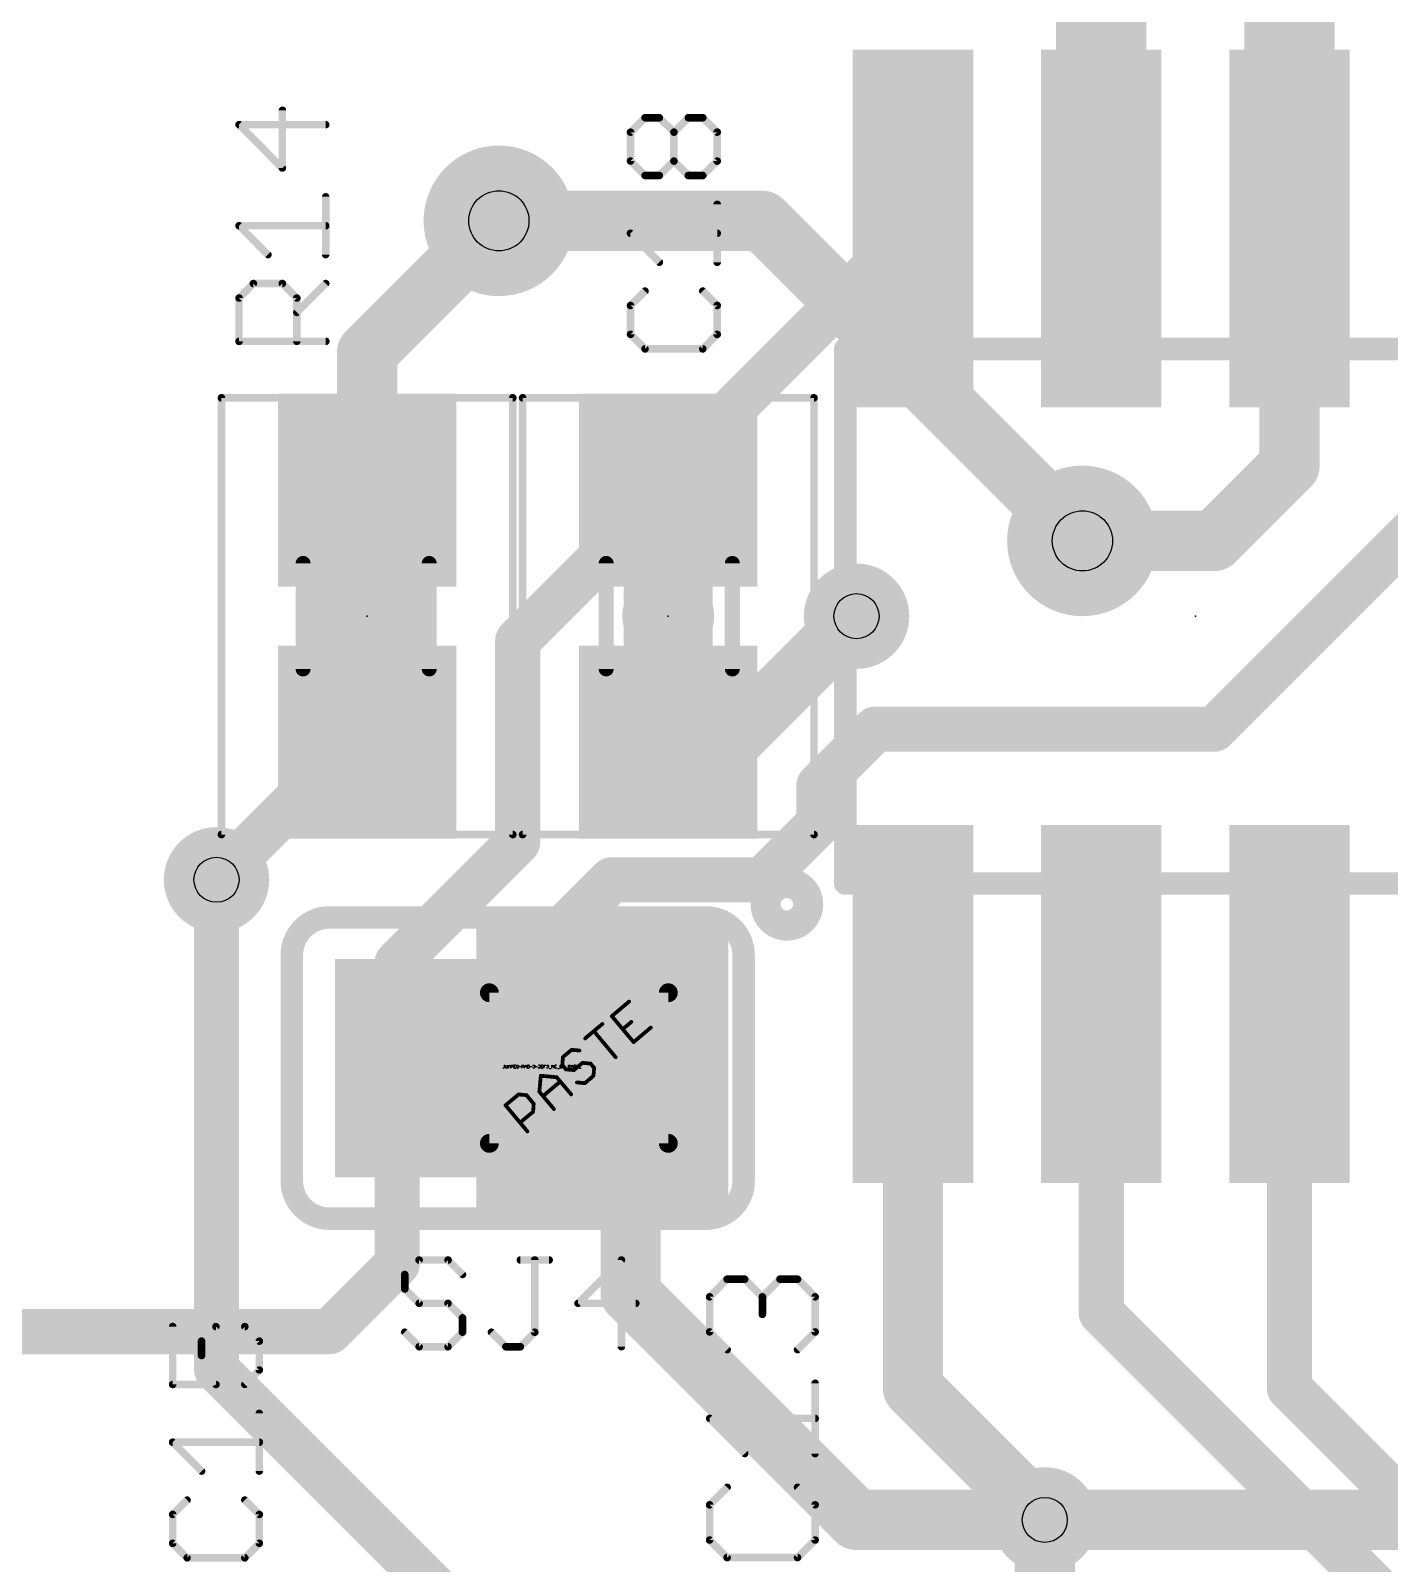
# Model space of a CAD drawing. Header units: inches. Extents: x 45 to 322, y 27 to 227.
# Drawn here: x 281.19 to 290.35, y 103.74 to 114.08 of the extents above; entities that cross this region are included whole.
import ezdxf

# ---------------------------------------------------------------- set-up
doc = ezdxf.new("R2010")
doc.units = ezdxf.units.IN
doc.header["$MEASUREMENT"] = 0
for name, color, linetype in [('1', 22, 'Continuous'), ('16', 175, 'Continuous'), ('18', 82, 'Continuous'), ('21', 253, 'Continuous'), ('23', 7, 'Continuous'), ('25', 253, 'Continuous'), ('27', 253, 'Continuous'), ('29', 253, 'Continuous'), ('30', 253, 'Continuous'), ('31', 253, 'Continuous'), ('35', 253, 'Continuous'), ('39', 22, 'Continuous'), ('44', 253, 'Continuous'), ('51', 253, 'Continuous')]:
    doc.layers.add(name, color=color, linetype=linetype)

# ---------------------------------------------------------------- blocks, each defined once
blk = doc.blocks.new('RECT')
blk.add_solid([(-0.5, -0.5), (0.5, -0.5), (-0.5, 0.5), (0.5, 0.5)])
blk = doc.blocks.new('ROUNDV')
at = {"const_width": 0.5}
blk.add_lwpolyline([(0, -0.25, 1), (0, 0.25, 1), (0, -0.25)], format="xyb", dxfattribs=at)

msp = doc.modelspace()

# ---------------------------------------------------------------- linework, layer by layer
for points in [[(284.592, 226.968), (247.092, 126.968), (284.592, 26.968)], [(284.592, 226.968), (322.092, 126.968), (284.592, 26.968)]]:
    msp.add_spline(points, degree=3)
at = {"layer": '1'}
for points, const_width in [([(288.41, 112.748), (288.41, 115.427)], 0.61), ([(289.68, 112.748), (289.68, 115.427)], 0.61), ([(283.457, 111.91), (284.346, 112.799)], 0.406), ([(289.68, 111.148), (289.68, 112.748)], 0.406), ([(285.489, 111.097), (287.14, 112.748)], 0.305), ([(283.457, 110.982), (283.457, 111.91)], 0.406), ([(289.172, 110.64), (289.68, 111.148)], 0.406), ([(285.489, 110.982), (285.489, 111.097)], 0.305), ([(290.95, 111.148), (289.172, 109.37)], 0.305), ([(284.473, 109.966), (285.489, 110.982)], 0.305), ([(288.283, 110.64), (289.172, 110.64)], 0.406), ([(285.909, 109.282), (286.759, 110.132)], 0.406), ([(284.473, 108.608), (284.473, 109.966)], 0.305), ([(286.886, 109.37), (286.505, 108.989)], 0.305), ([(289.172, 109.37), (286.886, 109.37)], 0.305), ([(283.369, 109.282), (282.441, 108.354)], 0.305), ([(283.457, 109.282), (283.369, 109.282)], 0.305), ([(285.489, 109.282), (285.909, 109.282)], 0.406), ([(286.505, 108.989), (286.505, 108.735)], 0.305), ([(286.505, 108.735), (286.124, 108.354)], 0.305), ([(283.66, 107.795), (284.473, 108.608)], 0.305), ([(285.108, 108.354), (284.473, 107.719)], 0.305), ([(286.124, 108.354), (285.108, 108.354)], 0.305), ([(283.66, 107.084), (283.66, 107.795)], 0.305), ([(284.473, 107.719), (284.473, 107.084)], 0.305), ([(287.14, 107.516), (287.14, 104.925)], 0.406), ([(288.41, 107.516), (288.41, 105.433)], 0.305), ([(289.68, 107.516), (289.68, 104.925)], 0.305), ([(283.66, 107.084), (283.66, 105.763)], 0.305), ([(285.235, 107.033), (285.286, 107.084)], 0.406), ([(285.235, 105.56), (285.235, 107.033)], 0.406), ([(283.66, 105.763), (283.203, 105.306)], 0.305), ([(286.759, 104.036), (285.235, 105.56)], 0.406), ([(288.41, 105.433), (291.077, 102.766)], 0.305), ([(283.203, 105.306), (275.876, 105.306)], 0.305), ([(287.14, 104.925), (288.029, 104.036)], 0.406), ([(289.68, 104.925), (291.585, 103.02)], 0.305), ([(288.029, 104.036), (286.759, 104.036)], 0.406), ([(288.029, 104.036), (288.029, 103.528)], 0.406)]:
    msp.add_lwpolyline(points, dxfattribs=dict(at, const_width=const_width))
for points, const_width in [([(284.418, 112.727, 1), (284.274, 112.871)], 0.203), ([(289.782, 112.748, 1), (289.578, 112.748)], 0.203), ([(287.194, 112.694, 1), (287.086, 112.802)], 0.152), ([(288.258, 112.748, 1), (288.562, 112.748)], 0.305), ([(289.528, 112.748, 1), (289.832, 112.748)], 0.305), ([(283.559, 111.91, 1), (283.355, 111.91)], 0.203), ([(283.385, 111.982, 1), (283.529, 111.838)], 0.203), ([(289.752, 111.076, 1), (289.608, 111.22)], 0.203), ([(285.565, 111.097, 1), (285.413, 111.097)], 0.152), ([(289.578, 111.148, 1), (289.782, 111.148)], 0.203), ([(285.435, 111.151, 1), (285.543, 111.043)], 0.152), ([(283.355, 110.982, 1), (283.559, 110.982)], 0.203), ([(285.413, 110.982, 1), (285.565, 110.982)], 0.152), ([(285.543, 110.928, 1), (285.435, 111.036)], 0.152), ([(288.283, 110.741, 1), (288.283, 110.538)], 0.203), ([(289.172, 110.538, 1), (289.172, 110.741)], 0.203), ([(289.1, 110.712, 1), (289.244, 110.568)], 0.203), ([(286.831, 110.06, 1), (286.687, 110.204)], 0.203), ([(284.549, 109.966, 1), (284.397, 109.966)], 0.152), ([(284.419, 110.02, 1), (284.527, 109.912)], 0.152), ([(286.886, 109.446, 1), (286.886, 109.294)], 0.152), ([(286.94, 109.316, 1), (286.832, 109.424)], 0.152), ([(289.118, 109.424, 1), (289.226, 109.316)], 0.152), ([(289.172, 109.294, 1), (289.172, 109.446)], 0.152), ([(283.369, 109.358, 1), (283.369, 109.206)], 0.152), ([(283.423, 109.228, 1), (283.315, 109.336)], 0.152), ([(283.457, 109.206, 1), (283.457, 109.358)], 0.152), ([(285.489, 109.383, 1), (285.489, 109.18)], 0.203), ([(285.837, 109.354, 1), (285.981, 109.21)], 0.203), ([(285.909, 109.18, 1), (285.909, 109.383)], 0.203), ([(286.581, 108.989, 1), (286.429, 108.989)], 0.152), ([(286.451, 109.043, 1), (286.559, 108.935)], 0.152), ([(286.559, 108.681, 1), (286.451, 108.789)], 0.152), ([(286.429, 108.735, 1), (286.581, 108.735)], 0.152), ([(284.397, 108.608, 1), (284.549, 108.608)], 0.152), ([(284.527, 108.554, 1), (284.419, 108.662)], 0.152), ([(282.387, 108.408, 1), (282.495, 108.3)], 0.152), ([(285.108, 108.43, 1), (285.108, 108.278)], 0.152), ([(285.162, 108.3, 1), (285.054, 108.408)], 0.152), ([(286.07, 108.408, 1), (286.178, 108.3)], 0.152), ([(286.124, 108.278, 1), (286.124, 108.43)], 0.152), ([(283.736, 107.795, 1), (283.584, 107.795)], 0.152), ([(283.606, 107.849, 1), (283.714, 107.741)], 0.152), ([(284.549, 107.719, 1), (284.397, 107.719)], 0.152), ([(284.419, 107.773, 1), (284.527, 107.665)], 0.152), ([(287.242, 107.516, 1), (287.038, 107.516)], 0.203), ([(288.486, 107.516, 1), (288.334, 107.516)], 0.152), ([(289.756, 107.516, 1), (289.604, 107.516)], 0.152), ([(283.736, 107.084, 1), (283.584, 107.084)], 0.152), ([(285.337, 107.033, 1), (285.133, 107.033)], 0.203), ([(285.358, 107.012, 1), (285.214, 107.156)], 0.203), ([(283.584, 107.084, 1), (283.736, 107.084)], 0.152), ([(284.397, 107.084, 1), (284.549, 107.084)], 0.152), ([(285.163, 107.105, 1), (285.307, 106.961)], 0.203), ([(283.714, 105.709, 1), (283.606, 105.817)], 0.152), ([(283.584, 105.763, 1), (283.736, 105.763)], 0.152), ([(285.307, 105.632, 1), (285.163, 105.488)], 0.203), ([(285.133, 105.56, 1), (285.337, 105.56)], 0.203), ([(288.464, 105.487, 1), (288.356, 105.379)], 0.152), ([(283.203, 105.23, 1), (283.203, 105.382)], 0.152), ([(288.334, 105.433, 1), (288.486, 105.433)], 0.152), ([(283.149, 105.36, 1), (283.257, 105.252)], 0.152), ([(287.212, 104.997, 1), (287.068, 104.853)], 0.203), ([(289.734, 104.979, 1), (289.626, 104.871)], 0.152), ([(287.038, 104.925, 1), (287.242, 104.925)], 0.203), ([(289.604, 104.925, 1), (289.756, 104.925)], 0.152), ([(286.759, 104.137, 1), (286.759, 103.934)], 0.203), ([(288.131, 104.036, 1), (287.927, 104.036)], 0.203), ([(288.029, 103.934, 1), (288.029, 104.137)], 0.203), ([(286.687, 103.964, 1), (286.831, 104.108)], 0.203), ([(287.957, 103.964, 1), (288.101, 104.108)], 0.203)]:
    msp.add_lwpolyline(points, format="xyb", dxfattribs=dict(at, const_width=const_width))
at = {"layer": '16'}
for points, const_width in [([(284.346, 112.799), (286.124, 112.799)], 0.406), ([(286.124, 112.799), (288.283, 110.64)], 0.406), ([(282.441, 108.354), (282.441, 105.052)], 0.305), ([(282.441, 105.052), (288.283, 99.21)], 0.305), ([(290.823, 104.036), (288.029, 104.036)], 0.406)]:
    msp.add_lwpolyline(points, dxfattribs=dict(at, const_width=const_width))
for points, const_width in [([(284.346, 112.9, 1), (284.346, 112.697)], 0.203), ([(286.196, 112.871, 1), (286.052, 112.727)], 0.203), ([(286.124, 112.697, 1), (286.124, 112.9)], 0.203), ([(288.211, 110.568, 1), (288.355, 110.712)], 0.203), ([(282.517, 108.354, 1), (282.365, 108.354)], 0.152), ([(282.495, 105.106, 1), (282.387, 104.998)], 0.152), ([(282.365, 105.052, 1), (282.517, 105.052)], 0.152), ([(288.029, 104.137, 1), (288.029, 103.934)], 0.203)]:
    msp.add_lwpolyline(points, format="xyb", dxfattribs=dict(at, const_width=const_width))
at = {"layer": '21'}
for points, const_width in [([(286.683, 111.935), (286.683, 108.329)], 0.152), ([(285.519, 110.132), (285.458, 110.132)], 0.559), ([(283.203, 108.1), (285.743, 108.1)], 0.152), ([(282.949, 106.322), (282.949, 107.846)], 0.152), ([(285.997, 106.322), (285.997, 107.846)], 0.152), ([(285.743, 106.068), (283.203, 106.068)], 0.152)]:
    msp.add_lwpolyline(points, dxfattribs=dict(at, const_width=const_width))
for points, const_width in [([(286.721, 111.935, 1), (286.645, 111.935)], 0.0762), ([(285.458, 110.272, 1), (285.458, 109.992)], 0.279), ([(285.519, 109.992, 1), (285.519, 110.272)], 0.279), ([(286.289, 108.045, 1), (286.289, 108.332, 1), (286.289, 108.045)], 0.203), ([(286.645, 108.329, 1), (286.721, 108.329)], 0.0762), ([(283.203, 108.1, 0.4142), (282.949, 107.846)], 0.152), ([(283.203, 108.138, 1), (283.203, 108.062)], 0.0762), ([(283.203, 108.062, 1), (283.203, 108.138)], 0.0762), ([(285.997, 107.846, 0.4142), (285.743, 108.1)], 0.152), ([(285.743, 108.138, 1), (285.743, 108.062)], 0.0762), ([(285.743, 108.062, 1), (285.743, 108.138)], 0.0762), ([(282.987, 107.846, 1), (282.911, 107.846)], 0.0762), ([(282.911, 107.846, 1), (282.987, 107.846)], 0.0762), ([(286.035, 107.846, 1), (285.959, 107.846)], 0.0762), ([(285.959, 107.846, 1), (286.035, 107.846)], 0.0762), ([(282.949, 106.322, 0.4142), (283.203, 106.068)], 0.152), ([(282.987, 106.322, 1), (282.911, 106.322)], 0.0762), ([(285.743, 106.068, 0.4142), (285.997, 106.322)], 0.152), ([(286.035, 106.322, 1), (285.959, 106.322)], 0.0762), ([(282.911, 106.322, 1), (282.987, 106.322)], 0.0762), ([(285.959, 106.322, 1), (286.035, 106.322)], 0.0762), ([(283.203, 106.106, 1), (283.203, 106.03)], 0.0762), ([(283.203, 106.03, 1), (283.203, 106.106)], 0.0762), ([(285.743, 106.106, 1), (285.743, 106.03)], 0.0762), ([(285.743, 106.03, 1), (285.743, 106.106)], 0.0762)]:
    msp.add_lwpolyline(points, format="xyb", dxfattribs=dict(at, const_width=const_width))
at = {"layer": '23'}
for p in [(283.457, 110.132), (285.489, 110.132), (289.045, 110.132), (284.473, 107.084)]:
    msp.add_point(p, dxfattribs=at)
at = {"layer": '25', "const_width": 0.0508}
for points in [[(282.885, 113.155), (282.885, 113.545)], [(283.178, 113.448), (282.593, 113.448)], [(282.593, 113.448), (282.885, 113.155)], [(285.234, 113.397), (285.332, 113.494)], [(285.234, 113.202), (285.234, 113.397)], [(285.332, 113.494), (285.429, 113.494)], [(285.429, 113.494), (285.527, 113.397)], [(285.527, 113.397), (285.624, 113.494)], [(285.527, 113.202), (285.527, 113.397)], [(285.624, 113.494), (285.722, 113.494)], [(285.722, 113.494), (285.819, 113.397)], [(285.819, 113.397), (285.819, 113.202)], [(285.332, 113.105), (285.234, 113.202)], [(285.527, 113.202), (285.429, 113.105)], [(285.624, 113.105), (285.527, 113.202)], [(285.819, 113.202), (285.722, 113.105)], [(285.429, 113.105), (285.332, 113.105)], [(285.722, 113.105), (285.624, 113.105)], [(283.178, 112.571), (283.178, 112.961)], [(285.819, 112.52), (285.819, 112.91)], [(282.788, 112.571), (282.593, 112.766)], [(282.593, 112.766), (283.178, 112.766)], [(285.429, 112.52), (285.234, 112.715)], [(285.234, 112.715), (285.819, 112.715)], [(282.593, 112.278), (282.69, 112.376)], [(282.69, 112.376), (282.885, 112.376)], [(282.885, 112.376), (282.983, 112.278)], [(282.983, 112.181), (283.178, 112.376)], [(282.593, 111.986), (282.593, 112.278)], [(282.983, 112.278), (282.983, 111.986)], [(285.332, 112.325), (285.234, 112.228)], [(285.819, 112.228), (285.722, 112.325)], [(285.234, 112.228), (285.234, 112.033)], [(285.819, 112.033), (285.819, 112.228)], [(283.178, 111.986), (282.593, 111.986)], [(285.234, 112.033), (285.332, 111.935)], [(285.722, 111.935), (285.819, 112.033)], [(285.332, 111.935), (285.722, 111.935)], [(283.808, 105.789), (283.711, 105.691)], [(284.003, 105.789), (283.808, 105.789)], [(284.101, 105.691), (284.003, 105.789)], [(284.491, 105.789), (284.685, 105.789)], [(284.588, 105.302), (284.588, 105.789)], [(285.173, 105.789), (284.88, 105.497)], [(285.173, 105.204), (285.173, 105.789)], [(283.711, 105.691), (283.711, 105.594)], [(285.768, 105.541), (285.886, 105.66)], [(285.886, 105.66), (286.005, 105.66)], [(286.005, 105.66), (286.124, 105.541)], [(286.124, 105.541), (286.242, 105.66)], [(286.242, 105.66), (286.361, 105.66)], [(286.361, 105.66), (286.48, 105.541)], [(283.711, 105.594), (283.808, 105.497)], [(285.768, 105.304), (285.768, 105.541)], [(286.124, 105.541), (286.124, 105.422)], [(286.48, 105.541), (286.48, 105.304)], [(283.808, 105.497), (284.003, 105.497)], [(284.003, 105.497), (284.101, 105.399)], [(284.88, 105.497), (285.27, 105.497)], [(282.145, 105.34), (282.145, 104.95)], [(282.34, 105.242), (282.437, 105.34)], [(282.437, 105.34), (282.632, 105.34)], [(282.632, 105.34), (282.73, 105.242)], [(284.101, 105.399), (284.101, 105.302)], [(282.34, 105.145), (282.34, 105.242)], [(282.73, 105.242), (282.73, 105.047)], [(283.808, 105.204), (283.711, 105.302)], [(284.101, 105.302), (284.003, 105.204)], [(284.296, 105.302), (284.393, 105.204)], [(284.491, 105.204), (284.588, 105.302)], [(285.886, 105.185), (285.768, 105.304)], [(286.48, 105.304), (286.361, 105.185)], [(282.437, 104.95), (282.34, 105.145)], [(284.003, 105.204), (283.808, 105.204)], [(284.393, 105.204), (284.491, 105.204)], [(282.73, 105.047), (282.632, 104.95)], [(282.145, 104.95), (282.437, 104.95)], [(286.48, 104.483), (286.48, 104.958)], [(282.73, 104.365), (282.73, 104.755)], [(286.005, 104.483), (285.768, 104.721)], [(285.768, 104.721), (286.48, 104.721)], [(282.34, 104.365), (282.145, 104.56)], [(282.145, 104.56), (282.73, 104.56)], [(285.886, 104.256), (285.768, 104.138)], [(286.48, 104.138), (286.361, 104.256)], [(282.243, 104.17), (282.145, 104.073)], [(282.73, 104.073), (282.632, 104.17)], [(285.768, 104.138), (285.768, 103.9)], [(286.48, 103.9), (286.48, 104.138)], [(282.145, 104.073), (282.145, 103.878)], [(282.73, 103.878), (282.73, 104.073)], [(285.768, 103.9), (285.886, 103.782)], [(286.361, 103.782), (286.48, 103.9)], [(282.145, 103.878), (282.243, 103.78)], [(282.243, 103.78), (282.632, 103.78)], [(282.632, 103.78), (282.73, 103.878)], [(285.886, 103.782), (286.361, 103.782)]]:
    msp.add_lwpolyline(points, dxfattribs=at)
at = {"layer": '25', "const_width": 0.0254}
for points in [[(282.898, 113.545, 1), (282.873, 113.545)], [(282.593, 113.46, 1), (282.593, 113.435)], [(282.602, 113.457, 1), (282.584, 113.439)], [(283.178, 113.435, 1), (283.178, 113.46)], [(285.247, 113.397, 1), (285.222, 113.397)], [(285.225, 113.406, 1), (285.243, 113.388)], [(285.332, 113.507, 1), (285.332, 113.482)], [(285.341, 113.485, 1), (285.323, 113.503)], [(285.438, 113.503, 1), (285.42, 113.485)], [(285.429, 113.482, 1), (285.429, 113.507)], [(285.54, 113.397, 1), (285.514, 113.397)], [(285.518, 113.406, 1), (285.536, 113.388)], [(285.518, 113.388, 1), (285.536, 113.406)], [(285.624, 113.507, 1), (285.624, 113.482)], [(285.633, 113.485, 1), (285.615, 113.503)], [(285.731, 113.503, 1), (285.713, 113.485)], [(285.722, 113.482, 1), (285.722, 113.507)], [(285.832, 113.397, 1), (285.806, 113.397)], [(285.81, 113.388, 1), (285.828, 113.406)], [(285.243, 113.211, 1), (285.225, 113.193)], [(285.222, 113.202, 1), (285.247, 113.202)], [(285.536, 113.211, 1), (285.518, 113.193)], [(285.514, 113.202, 1), (285.54, 113.202)], [(285.536, 113.193, 1), (285.518, 113.211)], [(285.806, 113.202, 1), (285.832, 113.202)], [(285.828, 113.193, 1), (285.81, 113.211)], [(282.873, 113.155, 1), (282.898, 113.155)], [(282.876, 113.146, 1), (282.894, 113.164)], [(285.332, 113.117, 1), (285.332, 113.092)], [(285.323, 113.096, 1), (285.341, 113.114)], [(285.42, 113.114, 1), (285.438, 113.096)], [(285.429, 113.092, 1), (285.429, 113.117)], [(285.624, 113.117, 1), (285.624, 113.092)], [(285.615, 113.096, 1), (285.633, 113.114)], [(285.713, 113.114, 1), (285.731, 113.096)], [(285.722, 113.092, 1), (285.722, 113.117)], [(283.19, 112.961, 1), (283.165, 112.961)], [(285.832, 112.91, 1), (285.806, 112.91)], [(282.602, 112.775, 1), (282.584, 112.757)], [(282.593, 112.778, 1), (282.593, 112.753)], [(283.178, 112.753, 1), (283.178, 112.778)], [(285.243, 112.724, 1), (285.225, 112.706)], [(285.234, 112.728, 1), (285.234, 112.702)], [(285.819, 112.702, 1), (285.819, 112.728)], [(282.779, 112.562, 1), (282.797, 112.58)], [(283.165, 112.571, 1), (283.19, 112.571)], [(285.42, 112.511, 1), (285.438, 112.529)], [(285.806, 112.52, 1), (285.832, 112.52)], [(282.69, 112.389, 1), (282.69, 112.363)], [(282.699, 112.367, 1), (282.681, 112.385)], [(282.894, 112.385, 1), (282.876, 112.367)], [(282.885, 112.363, 1), (282.885, 112.389)], [(283.187, 112.367, 1), (283.169, 112.385)], [(282.606, 112.278, 1), (282.58, 112.278)], [(282.584, 112.287, 1), (282.602, 112.269)], [(282.995, 112.278, 1), (282.97, 112.278)], [(282.974, 112.269, 1), (282.992, 112.287)], [(285.341, 112.316, 1), (285.323, 112.334)], [(285.731, 112.334, 1), (285.713, 112.316)], [(282.974, 112.19, 1), (282.992, 112.172)], [(285.247, 112.228, 1), (285.222, 112.228)], [(285.225, 112.237, 1), (285.243, 112.219)], [(285.832, 112.228, 1), (285.806, 112.228)], [(285.81, 112.219, 1), (285.828, 112.237)], [(282.593, 111.999, 1), (282.593, 111.973)], [(282.58, 111.986, 1), (282.606, 111.986)], [(282.97, 111.986, 1), (282.995, 111.986)], [(283.178, 111.973, 1), (283.178, 111.999)], [(285.243, 112.042, 1), (285.225, 112.024)], [(285.222, 112.033, 1), (285.247, 112.033)], [(285.806, 112.033, 1), (285.832, 112.033)], [(285.828, 112.024, 1), (285.81, 112.042)], [(285.332, 111.948, 1), (285.332, 111.923)], [(285.323, 111.926, 1), (285.341, 111.944)], [(285.713, 111.944, 1), (285.731, 111.926)], [(285.722, 111.923, 1), (285.722, 111.948)], [(283.808, 105.802, 1), (283.808, 105.776)], [(283.817, 105.78, 1), (283.799, 105.798)], [(284.012, 105.798, 1), (283.994, 105.78)], [(284.003, 105.776, 1), (284.003, 105.802)], [(284.491, 105.802, 1), (284.491, 105.776)], [(284.601, 105.789, 1), (284.575, 105.789)], [(284.685, 105.776, 1), (284.685, 105.802)], [(285.185, 105.789, 1), (285.16, 105.789)], [(285.182, 105.78, 1), (285.164, 105.798)], [(283.724, 105.691, 1), (283.698, 105.691)], [(283.702, 105.7, 1), (283.72, 105.683)], [(284.092, 105.683, 1), (284.11, 105.7)], [(285.886, 105.672, 1), (285.886, 105.647)], [(285.895, 105.651, 1), (285.877, 105.669)], [(286.014, 105.669, 1), (285.996, 105.651)], [(286.005, 105.647, 1), (286.005, 105.672)], [(286.242, 105.672, 1), (286.242, 105.647)], [(286.251, 105.651, 1), (286.233, 105.669)], [(286.37, 105.669, 1), (286.352, 105.651)], [(286.361, 105.647, 1), (286.361, 105.672)], [(283.72, 105.603, 1), (283.702, 105.585)], [(283.698, 105.594, 1), (283.724, 105.594)], [(285.78, 105.541, 1), (285.755, 105.541)], [(285.759, 105.55, 1), (285.777, 105.532)], [(286.136, 105.541, 1), (286.111, 105.541)], [(286.115, 105.55, 1), (286.133, 105.532)], [(286.115, 105.532, 1), (286.133, 105.55)], [(286.492, 105.541, 1), (286.467, 105.541)], [(286.471, 105.532, 1), (286.489, 105.55)], [(283.808, 105.509, 1), (283.808, 105.484)], [(283.799, 105.488, 1), (283.817, 105.506)], [(284.012, 105.506, 1), (283.994, 105.488)], [(284.003, 105.484, 1), (284.003, 105.509)], [(284.88, 105.509, 1), (284.88, 105.484)], [(284.871, 105.506, 1), (284.889, 105.488)], [(285.27, 105.484, 1), (285.27, 105.509)], [(282.158, 105.34, 1), (282.132, 105.34)], [(282.437, 105.352, 1), (282.437, 105.327)], [(282.446, 105.331, 1), (282.428, 105.349)], [(282.641, 105.349, 1), (282.623, 105.331)], [(282.632, 105.327, 1), (282.632, 105.352)], [(284.113, 105.399, 1), (284.088, 105.399)], [(284.092, 105.39, 1), (284.11, 105.408)], [(286.111, 105.422, 1), (286.136, 105.422)], [(282.353, 105.242, 1), (282.327, 105.242)], [(282.331, 105.251, 1), (282.349, 105.233)], [(282.742, 105.242, 1), (282.717, 105.242)], [(282.721, 105.233, 1), (282.739, 105.251)], [(283.72, 105.311, 1), (283.702, 105.293)], [(284.088, 105.302, 1), (284.113, 105.302)], [(284.11, 105.293, 1), (284.092, 105.311)], [(284.305, 105.311, 1), (284.287, 105.293)], [(284.575, 105.302, 1), (284.601, 105.302)], [(284.597, 105.293, 1), (284.579, 105.311)], [(285.777, 105.313, 1), (285.759, 105.295)], [(285.755, 105.304, 1), (285.78, 105.304)], [(286.467, 105.304, 1), (286.492, 105.304)], [(286.489, 105.295, 1), (286.471, 105.313)], [(282.351, 105.15, 1), (282.329, 105.139)], [(282.327, 105.145, 1), (282.353, 105.145)], [(283.808, 105.217, 1), (283.808, 105.192)], [(283.799, 105.195, 1), (283.817, 105.213)], [(283.994, 105.213, 1), (284.012, 105.195)], [(284.003, 105.192, 1), (284.003, 105.217)], [(284.393, 105.217, 1), (284.393, 105.192)], [(284.384, 105.195, 1), (284.402, 105.213)], [(284.482, 105.213, 1), (284.5, 105.195)], [(284.491, 105.192, 1), (284.491, 105.217)], [(285.16, 105.204, 1), (285.185, 105.204)], [(285.877, 105.176, 1), (285.895, 105.194)], [(286.352, 105.194, 1), (286.37, 105.176)], [(282.717, 105.047, 1), (282.742, 105.047)], [(282.739, 105.038, 1), (282.721, 105.056)], [(282.145, 104.962, 1), (282.145, 104.937)], [(282.132, 104.95, 1), (282.158, 104.95)], [(282.426, 104.944, 1), (282.449, 104.955)], [(282.437, 104.937, 1), (282.437, 104.962)], [(282.623, 104.959, 1), (282.641, 104.941)], [(286.492, 104.958, 1), (286.467, 104.958)], [(282.742, 104.755, 1), (282.717, 104.755)], [(285.777, 104.73, 1), (285.759, 104.712)], [(285.768, 104.733, 1), (285.768, 104.708)], [(286.48, 104.708, 1), (286.48, 104.733)], [(282.154, 104.569, 1), (282.136, 104.551)], [(282.145, 104.573, 1), (282.145, 104.547)], [(282.73, 104.547, 1), (282.73, 104.573)], [(285.996, 104.475, 1), (286.014, 104.492)], [(286.467, 104.483, 1), (286.492, 104.483)], [(282.331, 104.356, 1), (282.349, 104.374)], [(282.717, 104.365, 1), (282.742, 104.365)], [(285.895, 104.247, 1), (285.877, 104.265)], [(286.37, 104.265, 1), (286.352, 104.247)], [(282.251, 104.161, 1), (282.234, 104.179)], [(282.641, 104.179, 1), (282.623, 104.161)], [(285.78, 104.138, 1), (285.755, 104.138)], [(285.759, 104.147, 1), (285.777, 104.129)], [(286.492, 104.138, 1), (286.467, 104.138)], [(286.471, 104.129, 1), (286.489, 104.147)], [(282.158, 104.073, 1), (282.132, 104.073)], [(282.136, 104.082, 1), (282.154, 104.064)], [(282.742, 104.073, 1), (282.717, 104.073)], [(282.721, 104.064, 1), (282.739, 104.082)], [(285.777, 103.909, 1), (285.759, 103.892)], [(285.755, 103.9, 1), (285.78, 103.9)], [(286.467, 103.9, 1), (286.492, 103.9)], [(286.489, 103.892, 1), (286.471, 103.909)], [(282.154, 103.887, 1), (282.136, 103.869)], [(282.132, 103.878, 1), (282.158, 103.878)], [(282.243, 103.793, 1), (282.243, 103.768)], [(282.632, 103.768, 1), (282.632, 103.793)], [(282.717, 103.878, 1), (282.742, 103.878)], [(282.739, 103.869, 1), (282.721, 103.887)], [(285.886, 103.795, 1), (285.886, 103.769)], [(285.877, 103.773, 1), (285.895, 103.791)], [(286.352, 103.791, 1), (286.37, 103.773)], [(286.361, 103.769, 1), (286.361, 103.795)], [(282.234, 103.771, 1), (282.251, 103.789)], [(282.623, 103.789, 1), (282.641, 103.771)]]:
    msp.add_lwpolyline(points, format="xyb", dxfattribs=at)
at = {"layer": '27'}
for p, q in [((284.373, 107.087), (284.376, 107.084)), ((284.376, 107.084), (284.38, 107.084)), ((284.38, 107.104), (284.386, 107.104)), ((284.38, 107.084), (284.383, 107.087)), ((284.383, 107.087), (284.383, 107.104)), ((284.391, 107.104), (284.391, 107.087)), ((284.391, 107.087), (284.395, 107.084)), ((284.395, 107.084), (284.401, 107.084)), ((284.401, 107.084), (284.405, 107.087)), ((284.405, 107.087), (284.405, 107.104)), ((284.41, 107.084), (284.41, 107.104)), ((284.41, 107.104), (284.416, 107.097)), ((284.416, 107.097), (284.423, 107.104)), ((284.423, 107.104), (284.423, 107.084)), ((284.428, 107.084), (284.428, 107.104)), ((284.428, 107.104), (284.438, 107.104)), ((284.438, 107.091), (284.428, 107.091)), ((284.438, 107.104), (284.441, 107.101)), ((284.441, 107.094), (284.438, 107.091)), ((284.441, 107.101), (284.441, 107.094)), ((284.46, 107.104), (284.447, 107.104)), ((284.447, 107.104), (284.447, 107.084)), ((284.447, 107.094), (284.453, 107.094)), ((284.447, 107.084), (284.46, 107.084)), ((284.465, 107.084), (284.465, 107.104)), ((284.465, 107.104), (284.475, 107.104)), ((284.475, 107.091), (284.465, 107.091)), ((284.472, 107.091), (284.478, 107.084)), ((284.475, 107.104), (284.478, 107.101)), ((284.478, 107.094), (284.475, 107.091)), ((284.478, 107.101), (284.478, 107.094)), ((284.483, 107.094), (284.497, 107.094)), ((284.502, 107.084), (284.502, 107.104)), ((284.502, 107.104), (284.512, 107.104)), ((284.512, 107.091), (284.502, 107.091)), ((284.512, 107.104), (284.515, 107.101)), ((284.515, 107.094), (284.512, 107.091)), ((284.515, 107.101), (284.515, 107.094)), ((284.52, 107.097), (284.527, 107.104)), ((284.52, 107.084), (284.52, 107.097)), ((284.52, 107.094), (284.534, 107.094)), ((284.527, 107.104), (284.534, 107.097)), ((284.534, 107.097), (284.534, 107.084)), ((284.539, 107.104), (284.539, 107.084)), ((284.549, 107.104), (284.539, 107.104)), ((284.539, 107.084), (284.549, 107.084)), ((284.552, 107.101), (284.549, 107.104)), ((284.549, 107.084), (284.552, 107.087)), ((284.552, 107.087), (284.552, 107.101)), ((284.557, 107.094), (284.57, 107.094)), ((284.575, 107.101), (284.579, 107.104)), ((284.579, 107.084), (284.575, 107.087)), ((284.579, 107.104), (284.585, 107.104)), ((284.585, 107.084), (284.579, 107.084)), ((284.585, 107.094), (284.582, 107.094)), ((284.585, 107.104), (284.589, 107.101)), ((284.589, 107.097), (284.585, 107.094)), ((284.585, 107.094), (284.589, 107.091)), ((284.589, 107.087), (284.585, 107.084)), ((284.589, 107.101), (284.589, 107.097)), ((284.589, 107.091), (284.589, 107.087)), ((284.594, 107.094), (284.607, 107.094)), ((284.616, 107.104), (284.612, 107.101)), ((284.612, 107.084), (284.626, 107.097)), ((284.626, 107.084), (284.612, 107.084)), ((284.622, 107.104), (284.616, 107.104)), ((284.626, 107.101), (284.622, 107.104)), ((284.626, 107.097), (284.626, 107.101)), ((284.634, 107.104), (284.631, 107.101)), ((284.631, 107.101), (284.631, 107.087)), ((284.631, 107.087), (284.634, 107.084)), ((284.641, 107.104), (284.634, 107.104)), ((284.634, 107.084), (284.641, 107.084)), ((284.644, 107.101), (284.641, 107.104)), ((284.641, 107.084), (284.644, 107.087)), ((284.644, 107.087), (284.644, 107.101)), ((284.649, 107.084), (284.649, 107.104)), ((284.649, 107.104), (284.662, 107.104)), ((284.649, 107.094), (284.656, 107.094)), ((284.667, 107.101), (284.671, 107.104)), ((284.671, 107.084), (284.667, 107.087)), ((284.671, 107.104), (284.678, 107.104)), ((284.678, 107.084), (284.671, 107.084)), ((284.678, 107.094), (284.674, 107.094)), ((284.678, 107.104), (284.681, 107.101)), ((284.681, 107.097), (284.678, 107.094)), ((284.678, 107.094), (284.681, 107.091)), ((284.681, 107.087), (284.678, 107.084)), ((284.681, 107.101), (284.681, 107.097)), ((284.681, 107.091), (284.681, 107.087)), ((284.686, 107.081), (284.699, 107.081)), ((284.704, 107.084), (284.704, 107.104)), ((284.704, 107.104), (284.718, 107.084)), ((284.718, 107.084), (284.718, 107.104)), ((284.726, 107.104), (284.723, 107.101)), ((284.723, 107.101), (284.723, 107.087)), ((284.723, 107.087), (284.726, 107.084)), ((284.733, 107.104), (284.726, 107.104)), ((284.726, 107.084), (284.733, 107.084)), ((284.736, 107.101), (284.733, 107.104)), ((284.733, 107.084), (284.736, 107.087)), ((284.741, 107.081), (284.755, 107.081)), ((284.76, 107.084), (284.76, 107.104)), ((284.76, 107.104), (284.77, 107.104)), ((284.76, 107.094), (284.77, 107.094)), ((284.77, 107.084), (284.76, 107.084)), ((284.77, 107.104), (284.773, 107.101)), ((284.773, 107.097), (284.77, 107.094)), ((284.77, 107.094), (284.773, 107.091)), ((284.773, 107.087), (284.77, 107.084)), ((284.773, 107.101), (284.773, 107.097)), ((284.773, 107.091), (284.773, 107.087)), ((284.778, 107.104), (284.778, 107.101)), ((284.778, 107.101), (284.785, 107.094)), ((284.785, 107.094), (284.791, 107.101)), ((284.785, 107.094), (284.785, 107.084)), ((284.791, 107.101), (284.791, 107.104)), ((284.796, 107.081), (284.81, 107.081)), ((284.815, 107.084), (284.815, 107.104)), ((284.815, 107.104), (284.825, 107.104)), ((284.825, 107.091), (284.815, 107.091)), ((284.825, 107.104), (284.828, 107.101)), ((284.828, 107.094), (284.825, 107.091)), ((284.828, 107.101), (284.828, 107.094)), ((284.833, 107.097), (284.84, 107.104)), ((284.833, 107.084), (284.833, 107.097)), ((284.833, 107.094), (284.847, 107.094)), ((284.84, 107.104), (284.847, 107.097)), ((284.847, 107.097), (284.847, 107.084)), ((284.855, 107.104), (284.852, 107.101)), ((284.852, 107.101), (284.852, 107.097)), ((284.852, 107.097), (284.855, 107.094)), ((284.855, 107.084), (284.852, 107.087)), ((284.862, 107.104), (284.855, 107.104)), ((284.855, 107.094), (284.862, 107.094)), ((284.862, 107.084), (284.855, 107.084)), ((284.865, 107.101), (284.862, 107.104)), ((284.862, 107.094), (284.865, 107.091)), ((284.865, 107.087), (284.862, 107.084)), ((284.865, 107.091), (284.865, 107.087)), ((284.87, 107.104), (284.883, 107.104)), ((284.877, 107.084), (284.877, 107.104)), ((284.902, 107.104), (284.888, 107.104)), ((284.888, 107.104), (284.888, 107.084)), ((284.888, 107.094), (284.895, 107.094)), ((284.888, 107.084), (284.902, 107.084))]:
    msp.add_line(p, q, dxfattribs=at)
at = {"layer": '39', "const_width": 0.0508}
for points in [[(282.474, 108.659), (282.474, 111.605)], [(282.474, 111.605), (284.44, 111.605)], [(284.44, 111.605), (284.44, 108.659)], [(284.506, 108.659), (284.506, 111.605)], [(284.506, 111.605), (286.472, 111.605)], [(286.472, 111.605), (286.472, 108.659)], [(284.44, 108.659), (282.474, 108.659)], [(286.472, 108.659), (284.506, 108.659)]]:
    msp.add_lwpolyline(points, dxfattribs=at)
at = {"layer": '39', "const_width": 0.0254}
for points in [[(282.487, 111.605, 1), (282.461, 111.605)], [(282.474, 111.618, 1), (282.474, 111.592)], [(284.453, 111.605, 1), (284.427, 111.605)], [(284.44, 111.592, 1), (284.44, 111.618)], [(284.519, 111.605, 1), (284.493, 111.605)], [(284.506, 111.618, 1), (284.506, 111.592)], [(286.485, 111.605, 1), (286.459, 111.605)], [(286.472, 111.592, 1), (286.472, 111.618)], [(282.474, 108.672, 1), (282.474, 108.646)], [(282.461, 108.659, 1), (282.487, 108.659)], [(284.427, 108.659, 1), (284.453, 108.659)], [(284.44, 108.646, 1), (284.44, 108.672)], [(284.506, 108.672, 1), (284.506, 108.646)], [(284.493, 108.659, 1), (284.519, 108.659)], [(286.459, 108.659, 1), (286.485, 108.659)], [(286.472, 108.646, 1), (286.472, 108.672)]]:
    msp.add_lwpolyline(points, format="xyb", dxfattribs=at)
at = {"layer": '44'}
for centre, radius in [((284.346, 112.799), 0.203), ((288.283, 110.64), 0.203), ((286.759, 110.132), 0.152), ((282.441, 108.354), 0.152), ((288.029, 104.036), 0.152)]:
    msp.add_circle(centre, radius, dxfattribs=at)
at = {"layer": '51'}
for points, const_width in [([(291.407, 111.935), (286.683, 111.935)], 0.152), ([(283.025, 109.776), (283.025, 110.488)], 0.102), ([(283.876, 109.776), (283.876, 110.488)], 0.102), ([(285.07, 110.488), (285.07, 109.776)], 0.102), ([(285.921, 110.488), (285.921, 109.776)], 0.102), ([(286.683, 108.329), (291.407, 108.329)], 0.152), ([(285.489, 107.592), (284.282, 107.592)], 0.127), ([(284.282, 107.592), (284.282, 106.576)], 0.127), ([(285.489, 106.576), (285.489, 107.592)], 0.127), ([(285.224, 107.532), (285.108, 107.434)], 0.0254), ([(285.108, 107.434), (285.255, 107.259)], 0.0254), ([(284.928, 107.284), (285.045, 107.382)], 0.0254), ([(285.134, 107.157), (284.987, 107.333)], 0.0254), ([(285.181, 107.346), (285.24, 107.395)], 0.0254), ([(285.255, 107.259), (285.371, 107.357)], 0.0254), ([(284.837, 107.207), (284.778, 107.158)], 0.0254), ([(284.891, 107.202), (284.837, 107.207)], 0.0254), ([(284.778, 107.158), (284.774, 107.104)], 0.0254), ([(284.774, 107.104), (284.798, 107.075)], 0.0254), ([(284.852, 107.07), (284.91, 107.119)], 0.0254), ([(284.91, 107.119), (284.964, 107.114)], 0.0254), ([(284.964, 107.114), (284.989, 107.085)], 0.0254), ([(284.619, 106.924), (284.629, 107.032)], 0.0254), ([(284.629, 107.032), (284.736, 107.022)], 0.0254), ([(284.736, 107.022), (284.834, 106.906)], 0.0254), ([(284.798, 107.075), (284.852, 107.07)], 0.0254), ([(284.984, 107.031), (284.926, 106.982)], 0.0254), ([(284.989, 107.085), (284.984, 107.031)], 0.0254), ([(284.391, 106.833), (284.479, 106.906)], 0.0254), ([(284.479, 106.906), (284.532, 106.901)], 0.0254), ([(284.532, 106.901), (284.581, 106.843)], 0.0254), ([(284.717, 106.808), (284.619, 106.924)], 0.0254), ([(284.644, 106.895), (284.76, 106.993)], 0.0254), ([(284.926, 106.982), (284.872, 106.987)], 0.0254), ([(284.538, 106.657), (284.391, 106.833)], 0.0254), ([(284.577, 106.789), (284.489, 106.716)], 0.0254), ([(284.581, 106.843), (284.577, 106.789)], 0.0254), ([(284.282, 106.576), (285.489, 106.576)], 0.127)]:
    msp.add_lwpolyline(points, dxfattribs=dict(at, const_width=const_width))
for points, const_width in [([(286.683, 111.973, 1), (286.683, 111.897)], 0.0762), ([(283.05, 110.488, 1), (283, 110.488)], 0.0508), ([(283.901, 110.488, 1), (283.851, 110.488)], 0.0508), ([(285.095, 110.488, 1), (285.045, 110.488)], 0.0508), ([(285.946, 110.488, 1), (285.896, 110.488)], 0.0508), ([(283, 109.776, 1), (283.05, 109.776)], 0.0508), ([(283.851, 109.776, 1), (283.901, 109.776)], 0.0508), ([(285.045, 109.776, 1), (285.095, 109.776)], 0.0508), ([(285.896, 109.776, 1), (285.946, 109.776)], 0.0508), ([(286.683, 108.367, 1), (286.683, 108.291)], 0.0762), ([(284.282, 107.624, 1), (284.282, 107.56)], 0.0635), ([(284.314, 107.592, 1), (284.251, 107.592)], 0.0635), ([(285.521, 107.592, 1), (285.457, 107.592)], 0.0635), ([(285.489, 107.56, 1), (285.489, 107.624)], 0.0635), ([(285.229, 107.527, 1), (285.22, 107.537)], 0.0127), ([(285.112, 107.438, 1), (285.103, 107.43)], 0.0127), ([(285.103, 107.439, 1), (285.112, 107.429)], 0.0127), ([(284.992, 107.337, 1), (284.982, 107.328)], 0.0127), ([(285.049, 107.377, 1), (285.041, 107.386)], 0.0127), ([(285.177, 107.351, 1), (285.185, 107.341)], 0.0127), ([(285.244, 107.39, 1), (285.235, 107.4)], 0.0127), ([(285.376, 107.352, 1), (285.367, 107.361)], 0.0127), ([(284.837, 107.213, 1), (284.836, 107.2)], 0.0127), ([(284.841, 107.202, 1), (284.833, 107.212)], 0.0127), ([(284.89, 107.196, 1), (284.891, 107.208)], 0.0127), ([(284.924, 107.288, 1), (284.933, 107.279)], 0.0127), ([(285.251, 107.263, 1), (285.259, 107.254)], 0.0127), ([(285.25, 107.254, 1), (285.26, 107.263)], 0.0127), ([(284.779, 107.108, 1), (284.769, 107.1)], 0.0127), ([(284.767, 107.105, 1), (284.78, 107.103)], 0.0127), ([(284.785, 107.157, 1), (284.772, 107.158)], 0.0127), ([(284.774, 107.163, 1), (284.783, 107.153)], 0.0127), ([(284.911, 107.125, 1), (284.91, 107.113)], 0.0127), ([(284.915, 107.114, 1), (284.906, 107.124)], 0.0127), ([(284.969, 107.118, 1), (284.959, 107.11)], 0.0127), ([(284.964, 107.108, 1), (284.965, 107.121)], 0.0127), ([(285.129, 107.153, 1), (285.139, 107.161)], 0.0127), ([(284.635, 107.031, 1), (284.622, 107.032)], 0.0127), ([(284.629, 107.038, 1), (284.628, 107.026)], 0.0127), ([(284.741, 107.027, 1), (284.731, 107.018)], 0.0127), ([(284.735, 107.016, 1), (284.737, 107.029)], 0.0127), ([(284.799, 107.081, 1), (284.798, 107.068)], 0.0127), ([(284.793, 107.071, 1), (284.803, 107.079)], 0.0127), ([(284.848, 107.075, 1), (284.856, 107.065)], 0.0127), ([(284.851, 107.064, 1), (284.853, 107.076)], 0.0127), ([(284.978, 107.032, 1), (284.99, 107.031)], 0.0127), ([(284.988, 107.027, 1), (284.98, 107.036)], 0.0127), ([(284.995, 107.085, 1), (284.982, 107.086)], 0.0127), ([(284.984, 107.081, 1), (284.994, 107.089)], 0.0127), ([(284.479, 106.912, 1), (284.478, 106.9)], 0.0127), ([(284.483, 106.901, 1), (284.474, 106.911)], 0.0127), ([(284.537, 106.905, 1), (284.527, 106.897)], 0.0127), ([(284.532, 106.895, 1), (284.533, 106.908)], 0.0127), ([(284.624, 106.928, 1), (284.614, 106.92)], 0.0127), ([(284.613, 106.925, 1), (284.625, 106.924)], 0.0127), ([(284.64, 106.9, 1), (284.648, 106.89)], 0.0127), ([(284.765, 106.988, 1), (284.756, 106.998)], 0.0127), ([(284.829, 106.902, 1), (284.839, 106.91)], 0.0127), ([(284.872, 106.993, 1), (284.871, 106.981)], 0.0127), ([(284.921, 106.987, 1), (284.93, 106.978)], 0.0127), ([(284.925, 106.976, 1), (284.926, 106.989)], 0.0127), ([(284.396, 106.837, 1), (284.386, 106.828)], 0.0127), ([(284.387, 106.837, 1), (284.395, 106.828)], 0.0127), ([(284.581, 106.784, 1), (284.573, 106.794)], 0.0127), ([(284.588, 106.842, 1), (284.575, 106.843)], 0.0127), ([(284.576, 106.839, 1), (284.586, 106.847)], 0.0127), ([(284.712, 106.803, 1), (284.722, 106.812)], 0.0127), ([(284.485, 106.721, 1), (284.493, 106.711)], 0.0127), ([(284.57, 106.79, 1), (284.583, 106.789)], 0.0127), ([(284.282, 106.608, 1), (284.282, 106.544)], 0.0635), ([(284.251, 106.576, 1), (284.314, 106.576)], 0.0635), ([(284.533, 106.653, 1), (284.543, 106.661)], 0.0127), ([(285.457, 106.576, 1), (285.521, 106.576)], 0.0635), ([(285.489, 106.544, 1), (285.489, 106.608)], 0.0635)]:
    msp.add_lwpolyline(points, format="xyb", dxfattribs=dict(at, const_width=const_width))

# ---------------------------------------------------------------- block references
at = {"layer": '1'}
for p, xscale, yscale in [((287.14, 112.748), 0.6096, 2.2098), ((288.41, 112.748), 0.6096, 2.2098), ((289.68, 112.748), 0.6096, 2.2098), ((287.14, 107.516), 0.6096, 2.2098), ((288.41, 107.516), 0.6096, 2.2098), ((289.68, 107.516), 0.6096, 2.2098), ((283.66, 107.084), 0.635, 1.27), ((284.473, 107.084), 0.635, 1.27), ((285.286, 107.084), 0.635, 1.27)]:
    msp.add_blockref('RECT', p, dxfattribs=dict(at, xscale=xscale, yscale=yscale))
at = {"layer": '1', "xscale": 1.1}
for p, rotation in [((283.457, 110.982), 90), ((285.489, 110.982), 270), ((283.457, 109.282), 90), ((285.489, 109.282), 270)]:
    msp.add_blockref('RECT', p, dxfattribs=dict(at, rotation=rotation))
at = {"layer": '18'}
for p, xscale, yscale in [((284.346, 112.799), 0.8128, 0.8128), ((284.346, 112.799), 0.8128, 0.8128), ((288.283, 110.64), 0.8128, 0.8128), ((288.283, 110.64), 0.8128, 0.8128), ((286.759, 110.132), 0.7112, 0.7112), ((286.759, 110.132), 0.7112, 0.7112), ((282.441, 108.354), 0.7112, 0.7112), ((282.441, 108.354), 0.7112, 0.7112), ((288.029, 104.036), 0.7112, 0.7112), ((288.029, 104.036), 0.7112, 0.7112)]:
    msp.add_blockref('ROUNDV', p, dxfattribs=dict(at, xscale=xscale, yscale=yscale))
at = {"layer": '21', "xscale": 0.4572, "yscale": 0.762, "rotation": 90}
msp.add_blockref('RECT', (283.457, 110.132), dxfattribs=at)
at = {"layer": '29'}
for name, p, xscale, yscale in [('RECT', (287.14, 112.748), 0.8128, 2.413), ('RECT', (288.41, 112.748), 0.8128, 2.413), ('RECT', (289.68, 112.748), 0.8128, 2.413), ('ROUNDV', (284.346, 112.799), 1.016, 1.016), ('ROUNDV', (288.283, 110.64), 1.016, 1.016), ('RECT', (287.14, 107.516), 0.8128, 2.413), ('RECT', (288.41, 107.516), 0.8128, 2.413), ('RECT', (289.68, 107.516), 0.8128, 2.413), ('RECT', (283.66, 107.084), 0.8382, 1.4732), ('RECT', (284.473, 107.084), 0.8382, 1.4732), ('RECT', (285.286, 107.084), 0.8382, 1.4732)]:
    msp.add_blockref(name, p, dxfattribs=dict(at, xscale=xscale, yscale=yscale))
at = {"layer": '29', "xscale": 1.3032, "yscale": 1.2032}
for p, rotation in [((283.457, 110.982), 90), ((285.489, 110.982), 270), ((283.457, 109.282), 90), ((285.489, 109.282), 270)]:
    msp.add_blockref('RECT', p, dxfattribs=dict(at, rotation=rotation))
at = {"layer": '30', "xscale": 1.016, "yscale": 1.016}
for p in [(284.346, 112.799), (288.283, 110.64)]:
    msp.add_blockref('ROUNDV', p, dxfattribs=at)
at = {"layer": '31'}
for p, xscale, yscale in [((287.14, 112.748), 0.6096, 2.2098), ((288.41, 112.748), 0.6096, 2.2098), ((289.68, 112.748), 0.6096, 2.2098), ((287.14, 107.516), 0.6096, 2.2098), ((288.41, 107.516), 0.6096, 2.2098), ((289.68, 107.516), 0.6096, 2.2098), ((285.044, 107.071), 1.7018, 2.0066)]:
    msp.add_blockref('RECT', p, dxfattribs=dict(at, xscale=xscale, yscale=yscale))
at = {"layer": '31', "xscale": 1.1}
for p, rotation in [((283.457, 110.982), 90), ((285.489, 110.982), 270), ((283.457, 109.282), 90), ((285.489, 109.282), 270)]:
    msp.add_blockref('RECT', p, dxfattribs=dict(at, rotation=rotation))
at = {"layer": '35', "xscale": 0.3998, "yscale": 0.6}
for p, rotation in [((283.457, 110.132), 90), ((285.489, 110.132), 270)]:
    msp.add_blockref('RECT', p, dxfattribs=dict(at, rotation=rotation))
at = {"layer": '51', "xscale": 0.3556, "yscale": 1.016}
for p in [(287.14, 112.494), (288.41, 112.494), (289.68, 112.494), (287.14, 107.77), (288.41, 107.77), (289.68, 107.77)]:
    msp.add_blockref('RECT', p, dxfattribs=at)
at = {"layer": '51', "xscale": 0.5001, "yscale": 0.95}
for p, rotation in [((283.452, 110.712), 90), ((285.494, 110.72), 270), ((285.494, 109.552), 270), ((283.452, 109.544), 90)]:
    msp.add_blockref('RECT', p, dxfattribs=dict(at, rotation=rotation))

doc.saveas('drawing.dxf')
